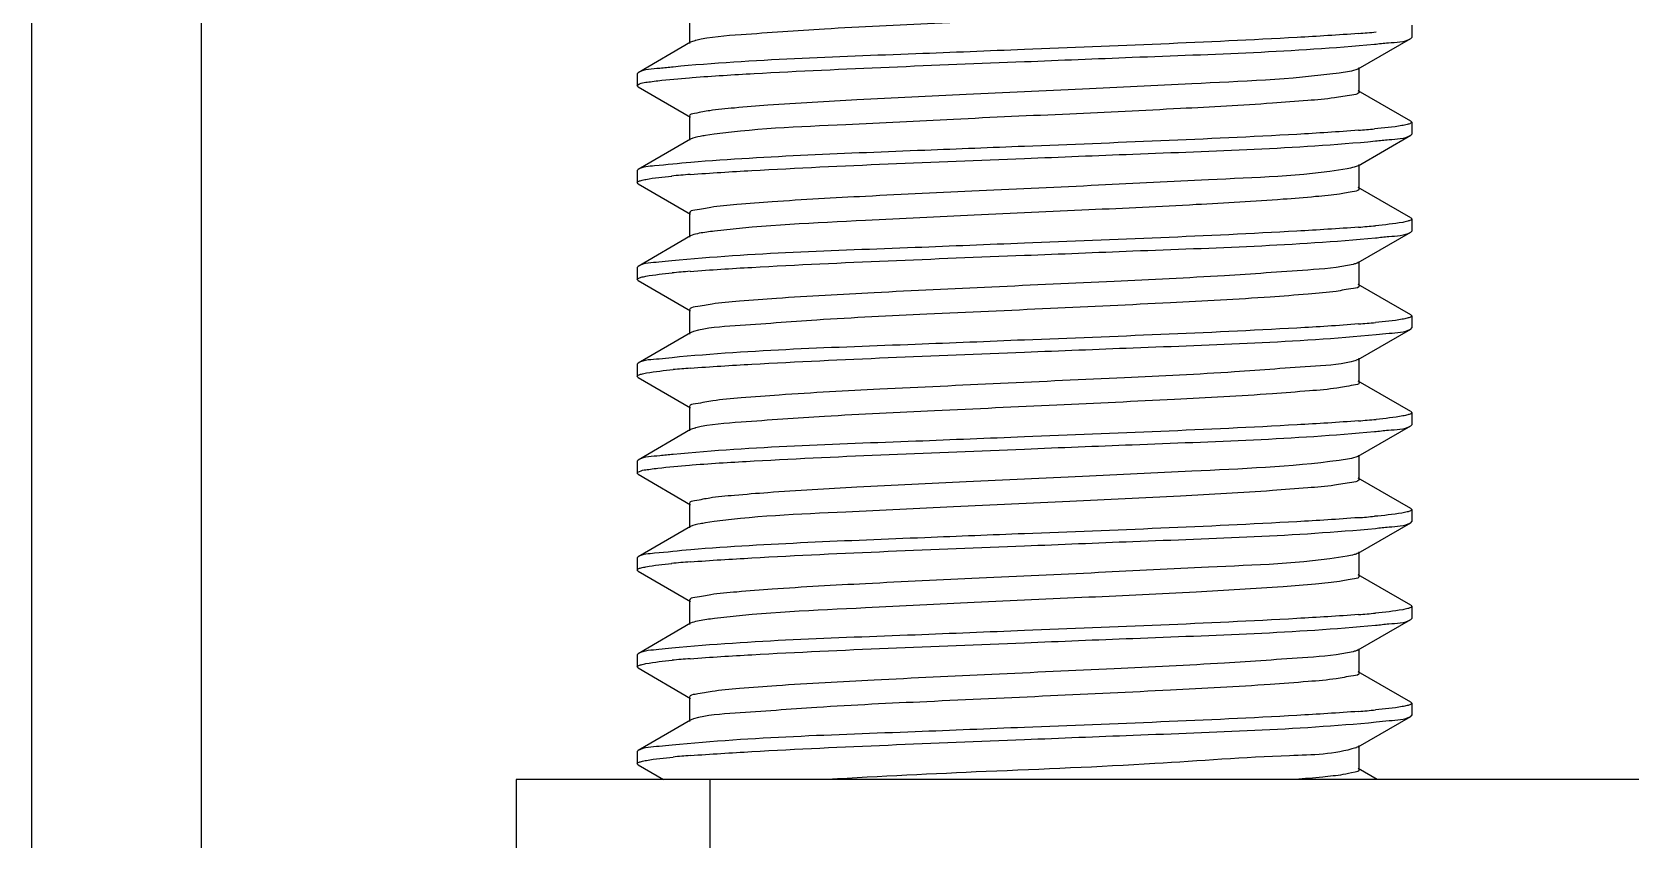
# Model space of a CAD drawing. Extents: x 1725261 to 1937680, y 860327 to 1571294.
# Drawn here: x 1824788 to 1825081.7, y 1238347.7 to 1238495.9 of the extents above; entities that cross this region are included whole.
import ezdxf

# ---------------------------------------------------------------- set-up
doc = ezdxf.new("R2010")
doc.units = 0
doc.header["$LTSCALE"] = 1000
doc.header["$MEASUREMENT"] = 0

msp = doc.modelspace()

# ---------------------------------------------------------------- linework, layer by layer
at = {"linetype": 'Continuous'}
for p, q in [((1824787.96, 1235660.53), (1824787.96, 1238674.19)), ((1824819.11, 1236243.7), (1824819.11, 1238542.66)), ((1824908.81, 1238498.29), (1824908.81, 1238493.84)), ((1825041.54, 1238497.17), (1825041.54, 1238494.95)), ((1824909.01, 1238494.06), (1824899.35, 1238488.47)), ((1825031.72, 1238489.16), (1825041.37, 1238494.75)), ((1825041.37, 1238494.75), (1825041.54, 1238494.95)), ((1824899.35, 1238488.47), (1824899.18, 1238488.28)), ((1824899.18, 1238488.28), (1824899.18, 1238486.05)), ((1825031.91, 1238484.94), (1825031.91, 1238489.39)), ((1824899.35, 1238485.86), (1824899.18, 1238486.05)), ((1824899.35, 1238485.86), (1824909.01, 1238480.27)), ((1824908.83, 1238487.54), (1824909.33, 1238487.58)), ((1825041.37, 1238479.57), (1825031.72, 1238485.16)), ((1824908.81, 1238480.49), (1824908.81, 1238476.04)), ((1825041.37, 1238479.57), (1825041.54, 1238479.38)), ((1825041.54, 1238479.38), (1825041.54, 1238477.15)), ((1824909.01, 1238476.27), (1824899.35, 1238470.68)), ((1825031.72, 1238471.37), (1825041.37, 1238476.96)), ((1825041.37, 1238476.96), (1825041.54, 1238477.16)), ((1824899.35, 1238470.68), (1824899.18, 1238470.48)), ((1824899.18, 1238470.48), (1824899.18, 1238468.26)), ((1825031.91, 1238467.14), (1825031.91, 1238471.59)), ((1824899.35, 1238468.06), (1824899.18, 1238468.26)), ((1824899.35, 1238468.06), (1824909.01, 1238462.47)), ((1825041.37, 1238461.78), (1825031.72, 1238467.37)), ((1824908.81, 1238462.7), (1824908.81, 1238458.25)), ((1825041.37, 1238461.78), (1825041.54, 1238461.58)), ((1825041.54, 1238461.58), (1825041.54, 1238459.36)), ((1824909.01, 1238458.47), (1824899.35, 1238452.88)), ((1824909.28, 1238458.6), (1824909.01, 1238458.47)), ((1825031.72, 1238453.57), (1825041.37, 1238459.16)), ((1825041.37, 1238459.16), (1825041.54, 1238459.36)), ((1824899.35, 1238452.88), (1824899.18, 1238452.69)), ((1824899.18, 1238452.69), (1824899.18, 1238450.46)), ((1825031.91, 1238449.35), (1825031.91, 1238453.8)), ((1824899.35, 1238450.27), (1824899.18, 1238450.46)), ((1824899.35, 1238450.27), (1824909.01, 1238444.68)), ((1825041.37, 1238443.98), (1825031.72, 1238449.57)), ((1824908.81, 1238444.9), (1824908.81, 1238440.45)), ((1825041.37, 1238443.98), (1825041.54, 1238443.79)), ((1825041.54, 1238443.79), (1825041.54, 1238441.56)), ((1825031.72, 1238435.78), (1825041.37, 1238441.37)), ((1825041.37, 1238441.37), (1825041.54, 1238441.57)), ((1824909.01, 1238440.68), (1824899.35, 1238435.09)), ((1824899.35, 1238435.09), (1824899.18, 1238434.89)), ((1825031.72, 1238435.78), (1825031.36, 1238435.63)), ((1825031.91, 1238431.55), (1825031.91, 1238436)), ((1824899.18, 1238434.89), (1824899.18, 1238432.67)), ((1824899.35, 1238432.47), (1824899.18, 1238432.67)), ((1824899.35, 1238432.47), (1824909.01, 1238426.88)), ((1825041.37, 1238426.19), (1825031.72, 1238431.78)), ((1824908.81, 1238427.11), (1824908.81, 1238422.66)), ((1825041.37, 1238426.19), (1825041.54, 1238425.99)), ((1825031.72, 1238417.98), (1825041.37, 1238423.57)), ((1825041.37, 1238423.57), (1825041.54, 1238423.77)), ((1825041.54, 1238425.99), (1825041.54, 1238423.77)), ((1824909.01, 1238422.88), (1824899.35, 1238417.29)), ((1825031.91, 1238413.76), (1825031.91, 1238418.21)), ((1824899.35, 1238417.29), (1824899.18, 1238417.1)), ((1824899.18, 1238417.1), (1824899.18, 1238414.87)), ((1824899.35, 1238414.68), (1824899.18, 1238414.87)), ((1824899.35, 1238414.68), (1824909.01, 1238409.09)), ((1824908.83, 1238416.36), (1824909.33, 1238416.4)), ((1825041.37, 1238408.39), (1825031.72, 1238413.98)), ((1824908.81, 1238409.31), (1824908.81, 1238404.86)), ((1825031.72, 1238400.19), (1825041.37, 1238405.78)), ((1825041.37, 1238408.39), (1825041.54, 1238408.2)), ((1825041.37, 1238405.78), (1825041.54, 1238405.98)), ((1825041.54, 1238408.2), (1825041.54, 1238405.97)), ((1824909.01, 1238405.09), (1824899.35, 1238399.5)), ((1825031.91, 1238395.96), (1825031.91, 1238400.41)), ((1824899.35, 1238399.5), (1824899.18, 1238399.3)), ((1824899.18, 1238399.3), (1824899.18, 1238397.08)), ((1824899.35, 1238396.88), (1824899.18, 1238397.08)), ((1824899.35, 1238396.88), (1824909.01, 1238391.29)), ((1825041.37, 1238390.6), (1825031.72, 1238396.19)), ((1824908.81, 1238391.52), (1824908.81, 1238387.07)), ((1825031.72, 1238382.39), (1825041.37, 1238387.98)), ((1825041.37, 1238390.6), (1825041.54, 1238390.4)), ((1825041.37, 1238387.98), (1825041.54, 1238388.18)), ((1825041.54, 1238390.4), (1825041.54, 1238388.18)), ((1824909.01, 1238387.29), (1824899.35, 1238381.7)), ((1824909.28, 1238387.42), (1824909.01, 1238387.29)), ((1825031.91, 1238378.17), (1825031.91, 1238382.62)), ((1824899.35, 1238381.7), (1824899.18, 1238381.51)), ((1824899.18, 1238381.51), (1824899.18, 1238379.28)), ((1824899.35, 1238379.09), (1824899.18, 1238379.28)), ((1824899.35, 1238379.09), (1824909.01, 1238373.5)), ((1825041.37, 1238372.8), (1825031.72, 1238378.39)), ((1824908.81, 1238373.72), (1824908.81, 1238369.27)), ((1825041.37, 1238372.8), (1825041.54, 1238372.61)), ((1825041.37, 1238370.19), (1825041.54, 1238370.39)), ((1825041.54, 1238372.61), (1825041.54, 1238370.38)), ((1824909.01, 1238369.5), (1824899.35, 1238363.91)), ((1825031.72, 1238364.6), (1825041.37, 1238370.19)), ((1825031.72, 1238364.6), (1825031.36, 1238364.45)), ((1825031.91, 1238360.37), (1825031.91, 1238364.82)), ((1824899.35, 1238363.91), (1824899.18, 1238363.71)), ((1824899.18, 1238363.71), (1824899.18, 1238361.49)), ((1824876.94, 1238358.6), (1824876.94, 1235398.99)), ((1825241.74, 1238358.6), (1824876.94, 1238358.6)), ((1824899.35, 1238361.29), (1824899.18, 1238361.49)), ((1824899.35, 1238361.29), (1824904.01, 1238358.6)), ((1824912.53, 1238358.6), (1824912.53, 1235398.99)), ((1825035.18, 1238358.6), (1825031.72, 1238360.6))]:
    msp.add_line(p, q, dxfattribs=at)
for centre, radius, start, end in [((1824912.19, 1238485.09), 9.56, 103.4604, 104.3304), ((1825016.28, 1238694.71), 199.64, 274.4562, 275.3757), ((1825015.69, 1238683.98), 206.72, 274.4595, 275.2732), ((1824924.07, 1238275.11), 195.24, 94.4466, 95.4486), ((1825016.1, 1238661.33), 201.86, 274.4571, 275.3431), ((1824924.19, 1238255.88), 196.68, 94.4521, 95.4224), ((1825016.06, 1238644), 202.32, 274.4572, 275.3373), ((1825030.02, 1238439.51), 4.11, 287.9093, 289.0439), ((1824924.59, 1238233.39), 201.39, 94.4567, 95.3502), ((1824912.19, 1238413.91), 9.56, 103.4604, 104.3304), ((1825016.28, 1238623.53), 199.64, 274.4562, 275.3757), ((1825015.69, 1238612.8), 206.72, 274.4595, 275.2732), ((1824924.07, 1238203.93), 195.24, 94.4466, 95.4486), ((1825016.1, 1238590.15), 201.86, 274.4571, 275.3431), ((1824924.19, 1238184.7), 196.68, 94.4521, 95.4224), ((1825016.06, 1238572.82), 202.32, 274.4572, 275.3373), ((1824924.59, 1238162.21), 201.39, 94.4567, 95.3502), ((1825030.02, 1238368.33), 4.11, 287.9093, 289.0439)]:
    msp.add_arc(centre, radius, start, end, dxfattribs=at)
for points, knots in [([(1825031.91, 1238502.73), (1825031.91, 1238502.35), (1825029.87, 1238502.1), (1825027.37, 1238501.53), (1825022.06, 1238501.11), (1825012.31, 1238500.34), (1824996.71, 1238499.52), (1824976.05, 1238498.54), (1824954.58, 1238497.55), (1824935.22, 1238496.65), (1824920.62, 1238495.59), (1824912.68, 1238495.04), (1824909.96, 1238494.38)], [0, 0, 0, 0, 0.009517, 0.035128, 0.076492, 0.132277, 0.279305, 0.456588, 0.640385, 0.806077, 0.931494, 1, 1, 1, 1]), ([(1824909.82, 1238494.35), (1824909.66, 1238494.31), (1824909.38, 1238494.23), (1824909.11, 1238494.12), (1824909.01, 1238494.06)], [0, 0, 0, 0, 0.585672, 1, 1, 1, 1]), ([(1825031.79, 1238495.67), (1825028.02, 1238495.38), (1825007.56, 1238494.14), (1824987.07, 1238493.39), (1824970.36, 1238492.72)], [0, 0, 0, 0, 0.184509, 1, 1, 1, 1]), ([(1824970.36, 1238490.5), (1824976.97, 1238490.76), (1824998.41, 1238491.67), (1825019.9, 1238492.32), (1825034.69, 1238493.7)], [0, 0, 0, 0, 0.307895, 1, 1, 1, 1]), ([(1825034.69, 1238493.7), (1825035.54, 1238493.78), (1825037.75, 1238494.08), (1825040.16, 1238494.05), (1825041.37, 1238494.75)], [0, 0, 0, 0, 0.380051, 1, 1, 1, 1]), ([(1824970.36, 1238492.72), (1824963.72, 1238492.46), (1824942.19, 1238491.54), (1824920.64, 1238490.91), (1824905.81, 1238489.51)], [0, 0, 0, 0, 0.308784, 1, 1, 1, 1]), ([(1824905.81, 1238489.51), (1824904.99, 1238489.43), (1824902.85, 1238489.13), (1824900.52, 1238489.15), (1824899.35, 1238488.47)], [0, 0, 0, 0, 0.379378, 1, 1, 1, 1]), ([(1825028.2, 1238488.4), (1825019.23, 1238487.19), (1825003.46, 1238486.58), (1824980.63, 1238485.38), (1824960.09, 1238484.48), (1824940.86, 1238483.54), (1824926.54, 1238482.76), (1824917.68, 1238482.03), (1824912.91, 1238481.62), (1824910.64, 1238481.11), (1824908.81, 1238480.84), (1824908.81, 1238480.49)], [0, 0, 0, 0, 0.226556, 0.394464, 0.573122, 0.741029, 0.877994, 0.929534, 0.967621, 0.99116, 1, 1, 1, 1]), ([(1824909.33, 1238487.58), (1824913.11, 1238487.87), (1824933.44, 1238489.09), (1824953.8, 1238489.84), (1824970.36, 1238490.5)], [0, 0, 0, 0, 0.186017, 1, 1, 1, 1]), ([(1825031.72, 1238489.16), (1825031.57, 1238489.08), (1825030.42, 1238488.68), (1825029.22, 1238488.54), (1825028.2, 1238488.4)], [0, 0, 0, 0, 0.140461, 1, 1, 1, 1]), ([(1824899.18, 1238486.05), (1824899.18, 1238486.13), (1824900.02, 1238486.73), (1824900.86, 1238486.68), (1824901.64, 1238486.8)], [0, 0, 0, 0, 0.092798, 1, 1, 1, 1]), ([(1824901.64, 1238486.8), (1824902.09, 1238486.87), (1824904.48, 1238487.18), (1824906.88, 1238487.39), (1824908.83, 1238487.54)], [0, 0, 0, 0, 0.190958, 1, 1, 1, 1]), ([(1825031.91, 1238484.94), (1825031.91, 1238484.92), (1825031.9, 1238484.88), (1825031.88, 1238484.85), (1825031.86, 1238484.83)], [0, 0, 0, 0, 0.463467, 1, 1, 1, 1]), ([(1825031.86, 1238484.83), (1825031.56, 1238484.46), (1825029.83, 1238484.27), (1825026.83, 1238483.7), (1825021.88, 1238483.3), (1825012.5, 1238482.57), (1824997.89, 1238481.79), (1824978.36, 1238480.84), (1824957.85, 1238479.95), (1824935.54, 1238478.73), (1824920.28, 1238478.21), (1824911.75, 1238476.92)], [0, 0, 0, 0, 0.011937, 0.038615, 0.07957, 0.133598, 0.274096, 0.443272, 0.620779, 0.785256, 1, 1, 1, 1]), ([(1825041.54, 1238479.38), (1825041.54, 1238479.28), (1825041.2, 1238479.07), (1825040.92, 1238479), (1825040.71, 1238478.94)], [0, 0, 0, 0, 0.312916, 1, 1, 1, 1]), ([(1824911.75, 1238476.92), (1824911.42, 1238476.87), (1824910.51, 1238476.7), (1824909.54, 1238476.57), (1824909.01, 1238476.27)], [0, 0, 0, 0, 0.353551, 1, 1, 1, 1]), ([(1825031.77, 1238477.88), (1825027.99, 1238477.58), (1825007.54, 1238476.34), (1824987.06, 1238475.59), (1824970.36, 1238474.93)], [0, 0, 0, 0, 0.184619, 1, 1, 1, 1]), ([(1825040.71, 1238478.94), (1825040.39, 1238478.86), (1825038.4, 1238478.47), (1825036.38, 1238478.28), (1825034.69, 1238478.13)], [0, 0, 0, 0, 0.163149, 1, 1, 1, 1]), ([(1825034.89, 1238475.92), (1825035.72, 1238476), (1825037.86, 1238476.3), (1825040.2, 1238476.28), (1825041.37, 1238476.96)], [0, 0, 0, 0, 0.379419, 1, 1, 1, 1]), ([(1824970.36, 1238474.93), (1824964.27, 1238474.69), (1824943.82, 1238473.84), (1824923.36, 1238473.11), (1824909.03, 1238471.99)], [0, 0, 0, 0, 0.297814, 1, 1, 1, 1]), ([(1824970.36, 1238472.71), (1824977.01, 1238472.97), (1824998.52, 1238473.89), (1825020.07, 1238474.52), (1825034.89, 1238475.92)], [0, 0, 0, 0, 0.308711, 1, 1, 1, 1]), ([(1824909.03, 1238471.99), (1824906.81, 1238471.81), (1824903.65, 1238471.37), (1824900.25, 1238471.19), (1824899.35, 1238470.68)], [0, 0, 0, 0, 0.683777, 1, 1, 1, 1]), ([(1825029.66, 1238470.82), (1825021.26, 1238469.38), (1825005.93, 1238468.99), (1824983.41, 1238467.7), (1824962.37, 1238466.8), (1824942.42, 1238465.82), (1824927.47, 1238465.02), (1824918.16, 1238464.27), (1824913.13, 1238463.86), (1824910.75, 1238463.32), (1824908.81, 1238463.07), (1824908.82, 1238462.7)], [0, 0, 0, 0, 0.210773, 0.377666, 0.558838, 0.731273, 0.873076, 0.926648, 0.966309, 0.990838, 1, 1, 1, 1]), ([(1824908.94, 1238469.76), (1824912.71, 1238470.05), (1824933.17, 1238471.29), (1824953.66, 1238472.04), (1824970.36, 1238472.71)], [0, 0, 0, 0, 0.184504, 1, 1, 1, 1]), ([(1825031.71, 1238471.37), (1825031.48, 1238471.23), (1825030.79, 1238471.04), (1825030.1, 1238470.9), (1825029.66, 1238470.82)], [0, 0, 0, 0, 0.374139, 1, 1, 1, 1]), ([(1824899.18, 1238468.26), (1824899.18, 1238468.35), (1824899.47, 1238468.54), (1824899.72, 1238468.61), (1824899.91, 1238468.66)], [0, 0, 0, 0, 0.319044, 1, 1, 1, 1]), ([(1824899.91, 1238468.66), (1824900.2, 1238468.74), (1824902.06, 1238469.13), (1824903.95, 1238469.31), (1824905.54, 1238469.46)], [0, 0, 0, 0, 0.160861, 1, 1, 1, 1]), ([(1825031.91, 1238467.14), (1825031.91, 1238466.8), (1825030.15, 1238466.53), (1825027.93, 1238466.04), (1825023.29, 1238465.63), (1825014.64, 1238464.91), (1825000.65, 1238464.13), (1824981.77, 1238463.21), (1824961.5, 1238462.31), (1824938.56, 1238461.14), (1824922.6, 1238460.47), (1824913.39, 1238459.35)], [0, 0, 0, 0, 0.008683, 0.031763, 0.069103, 0.119686, 0.254361, 0.420111, 0.597552, 0.765912, 1, 1, 1, 1]), ([(1825041.54, 1238461.58), (1825041.54, 1238461.49), (1825041.25, 1238461.3), (1825041, 1238461.23), (1825040.81, 1238461.18)], [0, 0, 0, 0, 0.318137, 1, 1, 1, 1]), ([(1824913.39, 1238459.35), (1824912.91, 1238459.29), (1824911.54, 1238459.1), (1824910.14, 1238458.92), (1824909.28, 1238458.6)], [0, 0, 0, 0, 0.341642, 1, 1, 1, 1]), ([(1825031.78, 1238460.08), (1825028.01, 1238459.79), (1825007.55, 1238458.55), (1824987.06, 1238457.8), (1824970.36, 1238457.13)], [0, 0, 0, 0, 0.184538, 1, 1, 1, 1]), ([(1825034.88, 1238458.12), (1825035.71, 1238458.2), (1825037.85, 1238458.5), (1825040.2, 1238458.48), (1825041.37, 1238459.16)], [0, 0, 0, 0, 0.379512, 1, 1, 1, 1]), ([(1825040.81, 1238461.18), (1825040.51, 1238461.09), (1825038.55, 1238460.69), (1825036.56, 1238460.51), (1825034.89, 1238460.35)], [0, 0, 0, 0, 0.159502, 1, 1, 1, 1]), ([(1824970.36, 1238457.13), (1824963.66, 1238456.87), (1824942.05, 1238455.94), (1824920.4, 1238455.32), (1824905.54, 1238453.89)], [0, 0, 0, 0, 0.309919, 1, 1, 1, 1]), ([(1824970.36, 1238454.91), (1824977, 1238455.17), (1824998.51, 1238456.09), (1825020.06, 1238456.73), (1825034.88, 1238458.12)], [0, 0, 0, 0, 0.308641, 1, 1, 1, 1]), ([(1824905.54, 1238453.89), (1824904.75, 1238453.82), (1824902.71, 1238453.53), (1824900.48, 1238453.53), (1824899.35, 1238452.88)], [0, 0, 0, 0, 0.378482, 1, 1, 1, 1]), ([(1825030.76, 1238453.25), (1825028.04, 1238452.6), (1825020.1, 1238452.04), (1825005.49, 1238450.99), (1824986.13, 1238450.08), (1824964.66, 1238449.09), (1824944.01, 1238448.11), (1824928.41, 1238447.29), (1824918.66, 1238446.52), (1824913.36, 1238446.1), (1824910.86, 1238445.53), (1824908.82, 1238445.29), (1824908.82, 1238444.9)], [0, 0, 0, 0, 0.068576, 0.194029, 0.359725, 0.543506, 0.720761, 0.867753, 0.923531, 0.964877, 0.99049, 1, 1, 1, 1]), ([(1824908.93, 1238451.96), (1824912.7, 1238452.26), (1824933.17, 1238453.5), (1824953.66, 1238454.25), (1824970.36, 1238454.91)], [0, 0, 0, 0, 0.184493, 1, 1, 1, 1]), ([(1825031.71, 1238453.57), (1825031.6, 1238453.5), (1825031.28, 1238453.38), (1825030.95, 1238453.3), (1825030.76, 1238453.25)], [0, 0, 0, 0, 0.406881, 1, 1, 1, 1]), ([(1824899.18, 1238450.46), (1824899.18, 1238450.55), (1824899.48, 1238450.75), (1824899.73, 1238450.82), (1824899.91, 1238450.87)], [0, 0, 0, 0, 0.318595, 1, 1, 1, 1]), ([(1824899.91, 1238450.87), (1824900.21, 1238450.95), (1824902.09, 1238451.34), (1824904.01, 1238451.52), (1824905.61, 1238451.67)], [0, 0, 0, 0, 0.160696, 1, 1, 1, 1]), ([(1825031.91, 1238449.35), (1825031.91, 1238448.95), (1825029.81, 1238448.71), (1825027.25, 1238448.13), (1825021.81, 1238447.71), (1825011.84, 1238446.93), (1824995.92, 1238446.1), (1824974.92, 1238445.11), (1824953.25, 1238444.1), (1824933.91, 1238443.22), (1824919.68, 1238442.07), (1824912.02, 1238441.63), (1824909.55, 1238440.89)], [0, 0, 0, 0, 0.009703, 0.035887, 0.07813, 0.135078, 0.284815, 0.464601, 0.649729, 0.81476, 0.937049, 1, 1, 1, 1]), ([(1825041.54, 1238443.79), (1825041.54, 1238443.69), (1825041.2, 1238443.48), (1825040.93, 1238443.41), (1825040.72, 1238443.36)], [0, 0, 0, 0, 0.314295, 1, 1, 1, 1]), ([(1824909.55, 1238440.89), (1824909.45, 1238440.86), (1824909.26, 1238440.8), (1824909.08, 1238440.72), (1824909.01, 1238440.68)], [0, 0, 0, 0, 0.569522, 1, 1, 1, 1]), ([(1825031.78, 1238442.29), (1825028.01, 1238441.99), (1825007.55, 1238440.75), (1824987.06, 1238440), (1824970.36, 1238439.34)], [0, 0, 0, 0, 0.184553, 1, 1, 1, 1]), ([(1825040.72, 1238443.36), (1825040.41, 1238443.28), (1825038.48, 1238442.89), (1825036.52, 1238442.71), (1825034.88, 1238442.55)], [0, 0, 0, 0, 0.163341, 1, 1, 1, 1]), ([(1825034.99, 1238440.34), (1825035.8, 1238440.42), (1825037.91, 1238440.71), (1825040.21, 1238440.7), (1825041.37, 1238441.37)], [0, 0, 0, 0, 0.379133, 1, 1, 1, 1]), ([(1824970.36, 1238439.34), (1824963.68, 1238439.07), (1824942.09, 1238438.15), (1824920.46, 1238437.53), (1824905.61, 1238436.1)], [0, 0, 0, 0, 0.309586, 1, 1, 1, 1]), ([(1824970.36, 1238437.12), (1824977.02, 1238437.38), (1824998.57, 1238438.3), (1825020.15, 1238438.93), (1825034.99, 1238440.34)], [0, 0, 0, 0, 0.309073, 1, 1, 1, 1]), ([(1824905.61, 1238436.1), (1824904.81, 1238436.03), (1824902.75, 1238435.73), (1824900.49, 1238435.75), (1824899.35, 1238435.09)], [0, 0, 0, 0, 0.378727, 1, 1, 1, 1]), ([(1825031.29, 1238435.6), (1825028.9, 1238434.83), (1825021.34, 1238434.43), (1825007.24, 1238433.25), (1824987.91, 1238432.38), (1824966.17, 1238431.36), (1824945.07, 1238430.37), (1824929.05, 1238429.54), (1824918.99, 1238428.75), (1824913.51, 1238428.33), (1824910.93, 1238427.74), (1824908.82, 1238427.51), (1824908.82, 1238427.11)], [0, 0, 0, 0, 0.061098, 0.182334, 0.347135, 0.532706, 0.713328, 0.863975, 0.921317, 0.963856, 0.990226, 1, 1, 1, 1]), ([(1824908.94, 1238434.17), (1824912.71, 1238434.46), (1824933.17, 1238435.7), (1824953.66, 1238436.45), (1824970.36, 1238437.12)], [0, 0, 0, 0, 0.184541, 1, 1, 1, 1]), ([(1824899.18, 1238432.67), (1824899.18, 1238432.76), (1824899.51, 1238432.97), (1824899.77, 1238433.03), (1824899.97, 1238433.09)], [0, 0, 0, 0, 0.315177, 1, 1, 1, 1]), ([(1824899.97, 1238433.09), (1824900.28, 1238433.17), (1824902.21, 1238433.56), (1824904.17, 1238433.74), (1824905.81, 1238433.9)], [0, 0, 0, 0, 0.16229, 1, 1, 1, 1]), ([(1825031.91, 1238431.55), (1825031.91, 1238431.17), (1825029.87, 1238430.92), (1825027.37, 1238430.36), (1825022.06, 1238429.94), (1825012.31, 1238429.16), (1824996.71, 1238428.34), (1824976.05, 1238427.36), (1824954.58, 1238426.37), (1824935.22, 1238425.47), (1824920.62, 1238424.41), (1824912.68, 1238423.86), (1824909.96, 1238423.21)], [0, 0, 0, 0, 0.009517, 0.035128, 0.076492, 0.132277, 0.279305, 0.456588, 0.640385, 0.806077, 0.931494, 1, 1, 1, 1]), ([(1825031.79, 1238424.49), (1825028.02, 1238424.2), (1825007.56, 1238422.96), (1824987.07, 1238422.21), (1824970.36, 1238421.54)], [0, 0, 0, 0, 0.184509, 1, 1, 1, 1]), ([(1825034.69, 1238422.52), (1825035.54, 1238422.6), (1825037.75, 1238422.9), (1825040.16, 1238422.87), (1825041.37, 1238423.57)], [0, 0, 0, 0, 0.380051, 1, 1, 1, 1]), ([(1825040.83, 1238425.59), (1825040.53, 1238425.51), (1825038.6, 1238425.11), (1825036.64, 1238424.93), (1825034.99, 1238424.77)], [0, 0, 0, 0, 0.159053, 1, 1, 1, 1]), ([(1825041.54, 1238425.99), (1825041.54, 1238425.91), (1825041.26, 1238425.71), (1825041.02, 1238425.65), (1825040.83, 1238425.59)], [0, 0, 0, 0, 0.319254, 1, 1, 1, 1]), ([(1824970.36, 1238421.54), (1824963.72, 1238421.28), (1824942.19, 1238420.36), (1824920.64, 1238419.73), (1824905.81, 1238418.33)], [0, 0, 0, 0, 0.308784, 1, 1, 1, 1]), ([(1824909.82, 1238423.17), (1824909.66, 1238423.13), (1824909.38, 1238423.05), (1824909.11, 1238422.94), (1824909.01, 1238422.88)], [0, 0, 0, 0, 0.585672, 1, 1, 1, 1]), ([(1824970.36, 1238419.32), (1824976.97, 1238419.58), (1824998.41, 1238420.49), (1825019.9, 1238421.14), (1825034.69, 1238422.52)], [0, 0, 0, 0, 0.307895, 1, 1, 1, 1]), ([(1824905.81, 1238418.33), (1824904.99, 1238418.25), (1824902.85, 1238417.95), (1824900.52, 1238417.97), (1824899.35, 1238417.29)], [0, 0, 0, 0, 0.379378, 1, 1, 1, 1]), ([(1824909.33, 1238416.4), (1824913.11, 1238416.69), (1824933.44, 1238417.91), (1824953.8, 1238418.66), (1824970.36, 1238419.32)], [0, 0, 0, 0, 0.186017, 1, 1, 1, 1]), ([(1825031.72, 1238417.98), (1825031.57, 1238417.9), (1825030.42, 1238417.5), (1825029.22, 1238417.36), (1825028.2, 1238417.22)], [0, 0, 0, 0, 0.140461, 1, 1, 1, 1]), ([(1824899.18, 1238414.87), (1824899.18, 1238414.95), (1824900.02, 1238415.55), (1824900.86, 1238415.5), (1824901.64, 1238415.62)], [0, 0, 0, 0, 0.092798, 1, 1, 1, 1]), ([(1824901.64, 1238415.62), (1824902.09, 1238415.69), (1824904.48, 1238416), (1824906.88, 1238416.21), (1824908.83, 1238416.36)], [0, 0, 0, 0, 0.190958, 1, 1, 1, 1]), ([(1825028.2, 1238417.22), (1825019.23, 1238416.01), (1825003.46, 1238415.41), (1824980.63, 1238414.2), (1824960.09, 1238413.3), (1824940.86, 1238412.36), (1824926.54, 1238411.58), (1824917.68, 1238410.85), (1824912.91, 1238410.44), (1824910.64, 1238409.93), (1824908.81, 1238409.66), (1824908.81, 1238409.31)], [0, 0, 0, 0, 0.226556, 0.394464, 0.573122, 0.741029, 0.877994, 0.929534, 0.967621, 0.99116, 1, 1, 1, 1]), ([(1825031.86, 1238413.65), (1825031.56, 1238413.28), (1825029.83, 1238413.09), (1825026.83, 1238412.52), (1825021.88, 1238412.12), (1825012.5, 1238411.39), (1824997.89, 1238410.61), (1824978.36, 1238409.66), (1824957.85, 1238408.77), (1824935.54, 1238407.55), (1824920.28, 1238407.03), (1824911.75, 1238405.74)], [0, 0, 0, 0, 0.011937, 0.038615, 0.07957, 0.133598, 0.274096, 0.443272, 0.620779, 0.785256, 1, 1, 1, 1]), ([(1825031.91, 1238413.76), (1825031.91, 1238413.74), (1825031.9, 1238413.7), (1825031.88, 1238413.67), (1825031.86, 1238413.65)], [0, 0, 0, 0, 0.463467, 1, 1, 1, 1]), ([(1824911.75, 1238405.74), (1824911.42, 1238405.69), (1824910.51, 1238405.52), (1824909.54, 1238405.39), (1824909.01, 1238405.09)], [0, 0, 0, 0, 0.353551, 1, 1, 1, 1]), ([(1825031.77, 1238406.7), (1825027.99, 1238406.4), (1825007.54, 1238405.16), (1824987.06, 1238404.41), (1824970.36, 1238403.75)], [0, 0, 0, 0, 0.184619, 1, 1, 1, 1]), ([(1825040.71, 1238407.76), (1825040.39, 1238407.68), (1825038.4, 1238407.29), (1825036.38, 1238407.1), (1825034.69, 1238406.95)], [0, 0, 0, 0, 0.163149, 1, 1, 1, 1]), ([(1825034.89, 1238404.74), (1825035.72, 1238404.82), (1825037.86, 1238405.12), (1825040.2, 1238405.1), (1825041.37, 1238405.78)], [0, 0, 0, 0, 0.379419, 1, 1, 1, 1]), ([(1825041.54, 1238408.2), (1825041.54, 1238408.1), (1825041.2, 1238407.89), (1825040.92, 1238407.82), (1825040.71, 1238407.76)], [0, 0, 0, 0, 0.312916, 1, 1, 1, 1]), ([(1824970.36, 1238403.75), (1824964.27, 1238403.51), (1824943.82, 1238402.66), (1824923.36, 1238401.93), (1824909.03, 1238400.81)], [0, 0, 0, 0, 0.297814, 1, 1, 1, 1]), ([(1824970.36, 1238401.53), (1824977.01, 1238401.79), (1824998.52, 1238402.71), (1825020.07, 1238403.34), (1825034.89, 1238404.74)], [0, 0, 0, 0, 0.308711, 1, 1, 1, 1]), ([(1824909.03, 1238400.81), (1824906.81, 1238400.63), (1824903.65, 1238400.19), (1824900.25, 1238400.01), (1824899.35, 1238399.5)], [0, 0, 0, 0, 0.683777, 1, 1, 1, 1]), ([(1824908.94, 1238398.58), (1824912.71, 1238398.87), (1824933.17, 1238400.11), (1824953.66, 1238400.86), (1824970.36, 1238401.53)], [0, 0, 0, 0, 0.184504, 1, 1, 1, 1]), ([(1825031.71, 1238400.19), (1825031.48, 1238400.05), (1825030.79, 1238399.86), (1825030.1, 1238399.72), (1825029.66, 1238399.64)], [0, 0, 0, 0, 0.374139, 1, 1, 1, 1]), ([(1824899.18, 1238397.08), (1824899.18, 1238397.17), (1824899.47, 1238397.36), (1824899.72, 1238397.43), (1824899.91, 1238397.48)], [0, 0, 0, 0, 0.319044, 1, 1, 1, 1]), ([(1824899.91, 1238397.48), (1824900.2, 1238397.56), (1824902.06, 1238397.95), (1824903.95, 1238398.13), (1824905.54, 1238398.28)], [0, 0, 0, 0, 0.160861, 1, 1, 1, 1]), ([(1825029.66, 1238399.64), (1825021.26, 1238398.2), (1825005.93, 1238397.81), (1824983.41, 1238396.52), (1824962.37, 1238395.62), (1824942.42, 1238394.64), (1824927.47, 1238393.84), (1824918.16, 1238393.1), (1824913.13, 1238392.68), (1824910.75, 1238392.14), (1824908.81, 1238391.89), (1824908.82, 1238391.52)], [0, 0, 0, 0, 0.210773, 0.377666, 0.558838, 0.731273, 0.873076, 0.926648, 0.966309, 0.990838, 1, 1, 1, 1]), ([(1825031.91, 1238395.96), (1825031.91, 1238395.62), (1825030.15, 1238395.35), (1825027.93, 1238394.86), (1825023.29, 1238394.45), (1825014.64, 1238393.73), (1825000.65, 1238392.95), (1824981.77, 1238392.03), (1824961.5, 1238391.13), (1824938.56, 1238389.96), (1824922.6, 1238389.29), (1824913.39, 1238388.17)], [0, 0, 0, 0, 0.008683, 0.031763, 0.069103, 0.119686, 0.254361, 0.420111, 0.597552, 0.765912, 1, 1, 1, 1]), ([(1824913.39, 1238388.17), (1824912.91, 1238388.11), (1824911.54, 1238387.92), (1824910.14, 1238387.74), (1824909.28, 1238387.42)], [0, 0, 0, 0, 0.341642, 1, 1, 1, 1]), ([(1825031.78, 1238388.9), (1825028.01, 1238388.61), (1825007.55, 1238387.37), (1824987.06, 1238386.62), (1824970.36, 1238385.95)], [0, 0, 0, 0, 0.184538, 1, 1, 1, 1]), ([(1825034.88, 1238386.94), (1825035.71, 1238387.02), (1825037.85, 1238387.32), (1825040.2, 1238387.3), (1825041.37, 1238387.98)], [0, 0, 0, 0, 0.379512, 1, 1, 1, 1]), ([(1825040.81, 1238390), (1825040.51, 1238389.91), (1825038.55, 1238389.51), (1825036.56, 1238389.33), (1825034.89, 1238389.17)], [0, 0, 0, 0, 0.159502, 1, 1, 1, 1]), ([(1825041.54, 1238390.4), (1825041.54, 1238390.31), (1825041.25, 1238390.12), (1825041, 1238390.05), (1825040.81, 1238390)], [0, 0, 0, 0, 0.318137, 1, 1, 1, 1]), ([(1824970.36, 1238385.95), (1824963.66, 1238385.69), (1824942.05, 1238384.76), (1824920.4, 1238384.14), (1824905.54, 1238382.71)], [0, 0, 0, 0, 0.309919, 1, 1, 1, 1]), ([(1824970.36, 1238383.73), (1824977, 1238383.99), (1824998.51, 1238384.91), (1825020.06, 1238385.55), (1825034.88, 1238386.94)], [0, 0, 0, 0, 0.308641, 1, 1, 1, 1]), ([(1824905.54, 1238382.71), (1824904.75, 1238382.64), (1824902.71, 1238382.35), (1824900.48, 1238382.35), (1824899.35, 1238381.7)], [0, 0, 0, 0, 0.378482, 1, 1, 1, 1]), ([(1825030.76, 1238382.07), (1825028.04, 1238381.42), (1825020.1, 1238380.86), (1825005.49, 1238379.81), (1824986.13, 1238378.9), (1824964.66, 1238377.91), (1824944.01, 1238376.93), (1824928.41, 1238376.11), (1824918.66, 1238375.34), (1824913.36, 1238374.92), (1824910.86, 1238374.35), (1824908.82, 1238374.11), (1824908.82, 1238373.72)], [0, 0, 0, 0, 0.068576, 0.194029, 0.359725, 0.543506, 0.720761, 0.867753, 0.923531, 0.964877, 0.99049, 1, 1, 1, 1]), ([(1824908.93, 1238380.78), (1824912.7, 1238381.08), (1824933.17, 1238382.32), (1824953.66, 1238383.07), (1824970.36, 1238383.73)], [0, 0, 0, 0, 0.184493, 1, 1, 1, 1]), ([(1825031.71, 1238382.39), (1825031.6, 1238382.32), (1825031.28, 1238382.2), (1825030.95, 1238382.12), (1825030.76, 1238382.07)], [0, 0, 0, 0, 0.406881, 1, 1, 1, 1]), ([(1824899.18, 1238379.28), (1824899.18, 1238379.37), (1824899.48, 1238379.57), (1824899.73, 1238379.64), (1824899.91, 1238379.69)], [0, 0, 0, 0, 0.318595, 1, 1, 1, 1]), ([(1824899.91, 1238379.69), (1824900.21, 1238379.77), (1824902.09, 1238380.16), (1824904.01, 1238380.34), (1824905.61, 1238380.49)], [0, 0, 0, 0, 0.160696, 1, 1, 1, 1]), ([(1825031.91, 1238378.17), (1825031.91, 1238377.77), (1825029.81, 1238377.53), (1825027.25, 1238376.95), (1825021.81, 1238376.53), (1825011.84, 1238375.75), (1824995.92, 1238374.92), (1824974.92, 1238373.93), (1824953.25, 1238372.92), (1824933.91, 1238372.04), (1824919.68, 1238370.89), (1824912.02, 1238370.45), (1824909.55, 1238369.71)], [0, 0, 0, 0, 0.009703, 0.035887, 0.07813, 0.135078, 0.284815, 0.464601, 0.649729, 0.81476, 0.937049, 1, 1, 1, 1]), ([(1825031.78, 1238371.11), (1825028.01, 1238370.81), (1825007.55, 1238369.57), (1824987.06, 1238368.82), (1824970.36, 1238368.16)], [0, 0, 0, 0, 0.184553, 1, 1, 1, 1]), ([(1825040.72, 1238372.18), (1825040.41, 1238372.1), (1825038.48, 1238371.72), (1825036.52, 1238371.53), (1825034.88, 1238371.37)], [0, 0, 0, 0, 0.163341, 1, 1, 1, 1]), ([(1825041.54, 1238372.61), (1825041.54, 1238372.51), (1825041.2, 1238372.3), (1825040.93, 1238372.23), (1825040.72, 1238372.18)], [0, 0, 0, 0, 0.314295, 1, 1, 1, 1]), ([(1824970.36, 1238368.16), (1824963.68, 1238367.89), (1824942.09, 1238366.97), (1824920.46, 1238366.35), (1824905.61, 1238364.92)], [0, 0, 0, 0, 0.309586, 1, 1, 1, 1]), ([(1824909.55, 1238369.71), (1824909.45, 1238369.68), (1824909.26, 1238369.62), (1824909.08, 1238369.54), (1824909.01, 1238369.5)], [0, 0, 0, 0, 0.569522, 1, 1, 1, 1]), ([(1824970.36, 1238365.94), (1824977.02, 1238366.2), (1824998.57, 1238367.12), (1825020.15, 1238367.75), (1825034.99, 1238369.16)], [0, 0, 0, 0, 0.309073, 1, 1, 1, 1]), ([(1825034.99, 1238369.16), (1825035.8, 1238369.24), (1825037.91, 1238369.53), (1825040.21, 1238369.52), (1825041.37, 1238370.19)], [0, 0, 0, 0, 0.379133, 1, 1, 1, 1]), ([(1824905.61, 1238364.92), (1824904.81, 1238364.85), (1824902.75, 1238364.56), (1824900.49, 1238364.57), (1824899.35, 1238363.91)], [0, 0, 0, 0, 0.378727, 1, 1, 1, 1]), ([(1824908.94, 1238362.99), (1824912.71, 1238363.28), (1824933.17, 1238364.52), (1824953.66, 1238365.27), (1824970.36, 1238365.94)], [0, 0, 0, 0, 0.184541, 1, 1, 1, 1]), ([(1824899.18, 1238361.49), (1824899.18, 1238361.58), (1824899.51, 1238361.79), (1824899.77, 1238361.85), (1824899.97, 1238361.91)], [0, 0, 0, 0, 0.315177, 1, 1, 1, 1]), ([(1824899.97, 1238361.91), (1824900.28, 1238361.99), (1824902.21, 1238362.38), (1824904.17, 1238362.56), (1824905.81, 1238362.72)], [0, 0, 0, 0, 0.16229, 1, 1, 1, 1]), ([(1825031.29, 1238364.42), (1825027.4, 1238363.16), (1825014.8, 1238363), (1824992.31, 1238361.18), (1824963.92, 1238360.14), (1824943.88, 1238359.15), (1824934.16, 1238358.59)], [0, 0, 0, 0, 0.126063, 0.381215, 0.699941, 1, 1, 1, 1]), ([(1825031.91, 1238360.37), (1825031.91, 1238360.08), (1825030.46, 1238359.79), (1825028.57, 1238359.38), (1825024.68, 1238358.98), (1825021.83, 1238358.73), (1825020.14, 1238358.59)], [0, 0, 0, 0, 0.073356, 0.265504, 0.576551, 1, 1, 1, 1])]:
    msp.add_open_spline(points, degree=3, knots=knots, dxfattribs=at)

doc.saveas('drawing.dxf')
